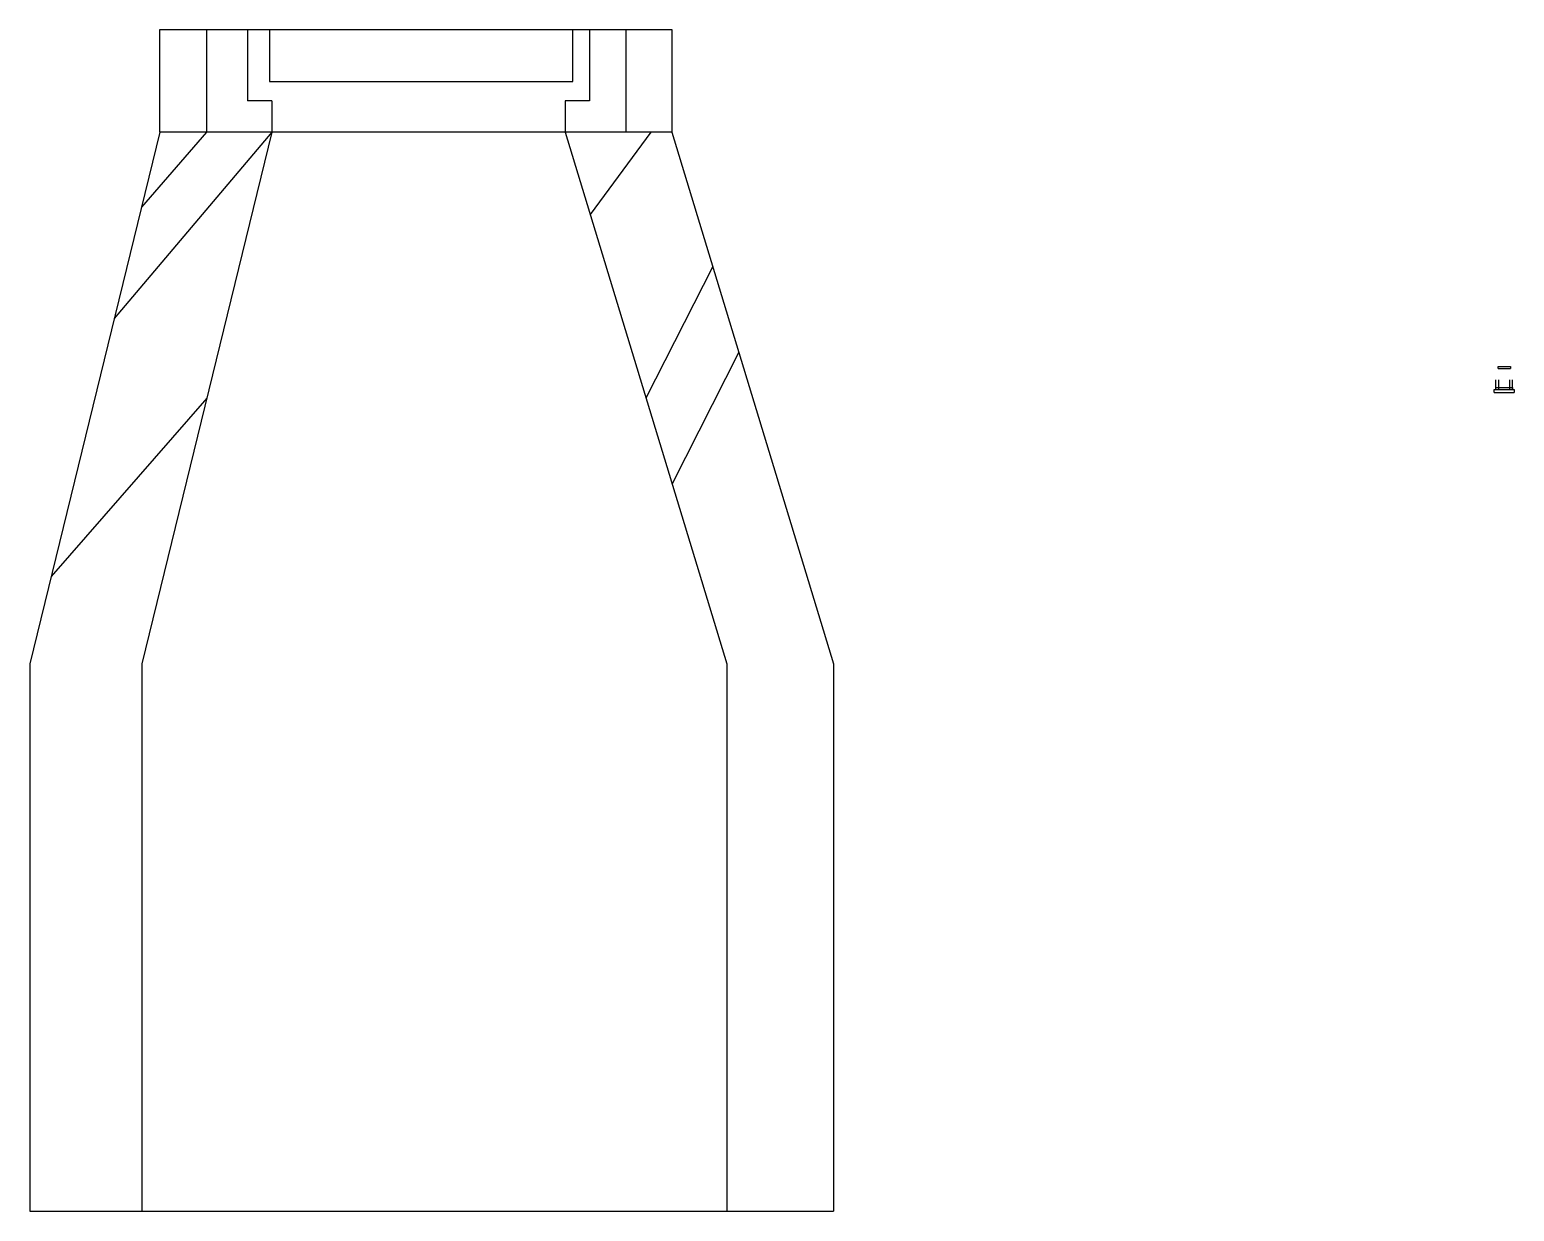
# Model space of a CAD drawing. Header units: metres. Extents: x 27554 to 27677, y 26092 to 26190.
import ezdxf

# ---------------------------------------------------------------- set-up
doc = ezdxf.new("R2010")
doc.units = ezdxf.units.M

msp = doc.modelspace()

# ---------------------------------------------------------------- linework, layer by layer
for p, q in [((27568.8, 26190.27), (27568.8, 26181.76)), ((27572.21, 26190.27), (27572.21, 26184.38)), ((27574.02, 26190.27), (27574.02, 26185.97)), ((27599.18, 26185.97), (27599.18, 26190.27)), ((27600.55, 26190.27), (27600.55, 26184.38)), ((27603.56, 26190.27), (27603.56, 26181.76)), ((27574.02, 26185.97), (27599.18, 26185.97)), ((27574.23, 26184.38), (27572.21, 26184.38)), ((27574.23, 26184.38), (27574.23, 26181.76)), ((27600.55, 26184.38), (27598.53, 26184.38)), ((27598.53, 26184.38), (27598.53, 26181.76)), ((27564.93, 26181.76), (27554.15, 26137.7)), ((27574.23, 26181.76), (27561.16, 26166.34)), ((27568.8, 26181.76), (27563.42, 26175.56)), ((27574.23, 26181.76), (27563.44, 26137.7)), ((27598.53, 26181.76), (27611.94, 26137.7)), ((27605.62, 26181.76), (27600.6, 26174.95)), ((27607.38, 26181.76), (27620.78, 26137.7)), ((27610.76, 26170.64), (27605.23, 26159.73)), ((27612.92, 26163.54), (27607.39, 26152.63)), ((27675.86, 26162.2), (27675.86, 26162.35)), ((27675.86, 26162.35), (27676.88, 26162.35)), ((27675.86, 26162.2), (27676.88, 26162.2)), ((27676.88, 26162.35), (27676.88, 26162.2)), ((27675.68, 26160.44), (27675.68, 26161.25)), ((27675.68, 26160.44), (27675.68, 26160.62)), ((27675.68, 26160.62), (27675.91, 26160.62)), ((27675.91, 26161.25), (27675.91, 26160.44)), ((27675.91, 26160.62), (27676.82, 26160.62)), ((27676.82, 26161.25), (27676.82, 26160.44)), ((27676.82, 26160.62), (27677.05, 26160.62)), ((27677.05, 26160.44), (27677.05, 26161.25)), ((27677.05, 26160.62), (27677.05, 26160.44)), ((27568.84, 26159.73), (27555.92, 26144.95)), ((27675.53, 26160.21), (27675.53, 26160.44)), ((27675.53, 26160.44), (27677.21, 26160.44)), ((27675.53, 26160.44), (27675.68, 26160.44)), ((27675.53, 26160.21), (27677.21, 26160.21)), ((27677.21, 26160.44), (27677.21, 26160.21)), ((27677.21, 26160.21), (27677.21, 26160.21)), ((27554.15, 26137.7), (27554.15, 26092.34)), ((27563.44, 26137.7), (27563.44, 26092.34)), ((27611.94, 26137.7), (27611.94, 26092.34)), ((27620.78, 26137.7), (27620.78, 26092.34)), ((27554.15, 26092.34), (27620.78, 26092.34))]:
    msp.add_line(p, q)
msp.add_lwpolyline([(27564.93, 26190.27), (27607.38, 26190.27), (27607.38, 26181.76), (27564.93, 26181.76)], close=True)

doc.saveas('drawing.dxf')
